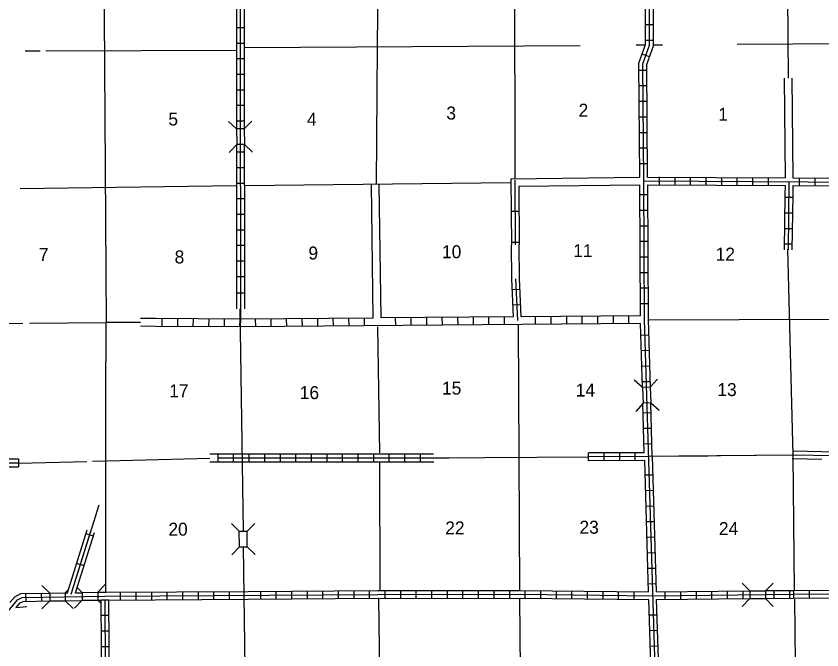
# Model space of a CAD drawing. Extents: x 1679424 to 2045023, y 15902075 to 16278097.
# Drawn here: x 1881089 to 1912155, y 16002846 to 16027288 of the extents above; entities that cross this region are included whole.
import ezdxf

# ---------------------------------------------------------------- set-up
doc = ezdxf.new("R2010")
doc.units = 0
for name, color, linetype in [('L10', 7, 'Continuous'), ('L13', 7, 'Continuous'), ('L14', 7, 'Continuous'), ('L18', 7, 'Continuous'), ('L4', 7, 'Continuous'), ('L8', 7, 'Continuous'), ('L9', 7, 'Continuous')]:
    doc.layers.add(name, color=color, linetype=linetype)

msp = doc.modelspace()

# ---------------------------------------------------------------- linework, layer by layer
at = {"layer": 'L10'}
for points in [[(1910702, 16024896), (1910734, 16021052)], [(1911002, 16024896), (1911034, 16021051)], [(1894859, 16015643), (1894791, 16020808)], [(1895159, 16015651), (1895091, 16020811)], [(1900167, 16021019), (1905134, 16021076)], [(1900469, 16020735), (1905142, 16020776)], [(1910734, 16020751), (1910729, 16020399)], [(1911034, 16020751), (1911029, 16020399)], [(1900201, 16017151), (1900186, 16018460)], [(1900501, 16017151), (1900486, 16018463)], [(1886467, 16015622), (1885889, 16015626)], [(1886466, 16015324), (1885889, 16015327)], [(1912147, 16010490), (1911017, 16010509)], [(1912155, 16010190), (1911009, 16010209)]]:
    msp.add_lwpolyline(points, dxfattribs=at)
at = {"layer": 'L13'}
for points in [[(1884459, 16031285), (1884560, 16015477)], [(1910800, 16031268), (1910852, 16024896)], [(1900301, 16029126), (1900317, 16021021)], [(1895030, 16028708), (1895008, 16026108)], [(1889893, 16026075), (1902834, 16026160)], [(1895011, 16026109), (1894975, 16020810)], [(1905001, 16026176), (1905317, 16026176)], [(1905667, 16026176), (1906009, 16026176)], [(1908892, 16026201), (1913179, 16026227)], [(1881443, 16025943), (1882018, 16025943)], [(1882235, 16025943), (1889593, 16025970)], [(1889901, 16020751), (1900168, 16020869)], [(1881246, 16020643), (1889584, 16020751)], [(1910834, 16018301), (1911038, 16010360)], [(1905492, 16015576), (1915909, 16015610)], [(1874235, 16015368), (1881351, 16015443)], [(1881610, 16015443), (1884560, 16015477)], [(1884543, 16015477), (1884543, 16014885), (1884543, 16013968)], [(1885889, 16015476), (1884560, 16015477)], [(1895026, 16015310), (1895101, 16010443)], [(1900451, 16015376), (1900492, 16005151)], [(1884543, 16010138), (1884543, 16013966)], [(1884594, 16010139), (1888553, 16010243)], [(1897187, 16010256), (1903151, 16010293)], [(1906636, 16010317), (1905610, 16010310)], [(1911032, 16010360), (1906635, 16010318)], [(1911032, 16010360), (1911092, 16005168)], [(1881176, 16010043), (1883818, 16010118)], [(1884035, 16010126), (1884594, 16010138)], [(1884543, 16005043), (1884543, 16010138)], [(1895101, 16010076), (1895109, 16005143)], [(1895114, 16001983), (1895076, 16004834)], [(1900492, 16004834), (1900540, 16000696)], [(1911101, 16004809), (1911150, 15999861)]]:
    msp.add_lwpolyline(points, dxfattribs=at)
at = {"layer": 'L18'}
for p, q in [((1889584, 16022935), (1889276, 16023226)), ((1889884, 16022943), (1890176, 16023243)), ((1889884, 16022943), (1889584, 16022935)), ((1889584, 16022935), (1889593, 16022335)), ((1889884, 16022943), (1889893, 16022343)), ((1889593, 16022335), (1889301, 16022026)), ((1889893, 16022343), (1889593, 16022335)), ((1889893, 16022343), (1890201, 16022043)), ((1905234, 16012960), (1904917, 16013243)), ((1905534, 16012976), (1905817, 16013285)), ((1905534, 16012976), (1905234, 16012960)), ((1905234, 16012960), (1905259, 16012360)), ((1905534, 16012976), (1905559, 16012376)), ((1905259, 16012360), (1904976, 16012043)), ((1905559, 16012376), (1905259, 16012360)), ((1905559, 16012376), (1905876, 16012085)), ((1889693, 16007426), (1889393, 16007718)), ((1889993, 16007426), (1890293, 16007726)), ((1889693, 16007426), (1889993, 16007426)), ((1889701, 16006826), (1889693, 16007426)), ((1890001, 16006826), (1889993, 16007426)), ((1889701, 16006826), (1889401, 16006518)), ((1889701, 16006826), (1890001, 16006826)), ((1890001, 16006826), (1890301, 16006526)), ((1882385, 16005034), (1882076, 16005334)), ((1884235, 16005068), (1884526, 16005368)), ((1909376, 16005126), (1909076, 16005426)), ((1909976, 16005126), (1910276, 16005426)), ((1882385, 16005034), (1882985, 16005043)), ((1882385, 16005034), (1882385, 16004734)), ((1882985, 16005043), (1883101, 16005159)), ((1882985, 16005043), (1882985, 16004743)), ((1883635, 16005059), (1883443, 16005251)), ((1883635, 16005059), (1884235, 16005068)), ((1883635, 16005059), (1883635, 16004759)), ((1884235, 16005068), (1884235, 16004768)), ((1909376, 16005126), (1909376, 16004826)), ((1909376, 16005126), (1909976, 16005126)), ((1909976, 16005126), (1909976, 16004826)), ((1882385, 16004734), (1882085, 16004434)), ((1882385, 16004734), (1882985, 16004743)), ((1882985, 16004743), (1883285, 16004443)), ((1883635, 16004759), (1883335, 16004459)), ((1883635, 16004759), (1884235, 16004768)), ((1884235, 16004768), (1884360, 16004651)), ((1909376, 16004826), (1909076, 16004526)), ((1909376, 16004826), (1909976, 16004826)), ((1909976, 16004826), (1910276, 16004526)), ((1881076, 16004484), (1881501, 16004526))]:
    msp.add_line(p, q, dxfattribs=at)
at = {"layer": 'L4'}
for points in [[(1889851, 16007434), (1889733, 16016003)], [(1890105, 15989068), (1889859, 16006818)]]:
    msp.add_lwpolyline(points, dxfattribs=at)
at = {"layer": 'L8'}
for p, q in [((1889593, 16026851), (1889893, 16026851)), ((1905659, 16026951), (1905359, 16026951)), ((1889593, 16026251), (1889893, 16026251)), ((1905659, 16026351), (1905359, 16026351)), ((1905509, 16025718), (1905226, 16025826)), ((1889593, 16025651), (1889893, 16025651)), ((1905401, 16025193), (1905101, 16025193)), ((1889593, 16025051), (1889893, 16025051)), ((1905409, 16024593), (1905109, 16024593)), ((1889593, 16024451), (1889893, 16024451)), ((1905417, 16023993), (1905117, 16023993)), ((1889593, 16023851), (1889893, 16023851)), ((1905417, 16023393), (1905117, 16023393)), ((1889601, 16023251), (1889901, 16023251)), ((1905426, 16022793), (1905126, 16022793)), ((1889601, 16022051), (1889901, 16022051)), ((1905434, 16022193), (1905134, 16022193)), ((1889601, 16021451), (1889901, 16021451)), ((1905434, 16021593), (1905134, 16021593)), ((1889601, 16020851), (1889901, 16020851)), ((1905892, 16020785), (1905892, 16021085)), ((1906492, 16020776), (1906492, 16021076)), ((1907092, 16020776), (1907092, 16021076)), ((1907692, 16020768), (1907692, 16021068)), ((1908292, 16020768), (1908292, 16021068)), ((1908892, 16020768), (1908892, 16021068)), ((1909492, 16020760), (1909492, 16021060)), ((1910092, 16020760), (1910092, 16021060)), ((1911292, 16020751), (1911292, 16021051)), ((1911892, 16020751), (1911892, 16021051)), ((1889601, 16020251), (1889901, 16020251)), ((1905442, 16020393), (1905142, 16020393)), ((1910728, 16020302), (1911028, 16020302)), ((1889601, 16019651), (1889901, 16019651)), ((1905451, 16019793), (1905151, 16019793)), ((1910717, 16019701), (1911017, 16019701)), ((1889601, 16019051), (1889901, 16019051)), ((1905451, 16019193), (1905151, 16019193)), ((1910709, 16019101), (1911009, 16019101)), ((1889601, 16018451), (1889901, 16018451)), ((1905451, 16018593), (1905151, 16018593)), ((1910701, 16018501), (1911000, 16018501)), ((1889609, 16017851), (1889909, 16017851)), ((1905459, 16017993), (1905159, 16017993)), ((1905459, 16017393), (1905159, 16017393)), ((1889609, 16017251), (1889909, 16017251)), ((1905459, 16016793), (1905159, 16016793)), ((1889594, 16016610), (1889894, 16016610)), ((1900517, 16016751), (1900217, 16016735)), ((1900551, 16016151), (1900251, 16016135)), ((1905467, 16016193), (1905167, 16016193)), ((1886718, 16015318), (1886726, 16015618)), ((1887318, 16015318), (1887326, 16015618)), ((1887918, 16015310), (1887926, 16015610)), ((1888518, 16015310), (1888526, 16015610)), ((1889118, 16015310), (1889126, 16015610)), ((1889718, 16015302), (1889726, 16015600)), ((1890326, 16015310), (1890318, 16015610)), ((1890926, 16015310), (1890918, 16015610)), ((1891526, 16015318), (1891518, 16015618)), ((1892126, 16015318), (1892118, 16015618)), ((1892726, 16015326), (1892718, 16015626)), ((1893326, 16015335), (1893318, 16015635)), ((1893926, 16015335), (1893918, 16015635)), ((1894526, 16015343), (1894518, 16015643)), ((1895726, 16015351), (1895718, 16015651)), ((1896326, 16015360), (1896318, 16015660)), ((1896926, 16015360), (1896918, 16015660)), ((1897526, 16015368), (1897518, 16015668)), ((1898126, 16015376), (1898118, 16015676)), ((1898726, 16015376), (1898718, 16015676)), ((1899318, 16015385), (1899318, 16015685)), ((1899918, 16015393), (1899918, 16015693)), ((1901117, 16015401), (1901117, 16015701)), ((1901717, 16015401), (1901717, 16015701)), ((1902317, 16015410), (1902317, 16015710)), ((1902917, 16015418), (1902917, 16015718)), ((1903517, 16015418), (1903517, 16015718)), ((1904117, 16015426), (1904117, 16015726)), ((1904717, 16015435), (1904717, 16015735)), ((1905184, 16014985), (1905484, 16015001)), ((1905201, 16014393), (1905501, 16014401)), ((1905226, 16013793), (1905526, 16013801)), ((1905242, 16013193), (1905542, 16013201)), ((1905276, 16011993), (1905576, 16012001)), ((1905292, 16011393), (1905592, 16011401)), ((1905309, 16010793), (1905609, 16010801)), ((1888876, 16010101), (1888876, 16010401)), ((1889476, 16010101), (1889476, 16010401)), ((1890076, 16010101), (1890076, 16010401)), ((1890676, 16010101), (1890676, 16010401)), ((1891276, 16010101), (1891276, 16010401)), ((1891876, 16010101), (1891876, 16010401)), ((1892476, 16010101), (1892476, 16010401)), ((1893076, 16010101), (1893076, 16010401)), ((1893676, 16010101), (1893676, 16010401)), ((1894276, 16010101), (1894276, 16010401)), ((1894876, 16010101), (1894876, 16010401)), ((1895476, 16010101), (1895476, 16010401)), ((1896076, 16010101), (1896076, 16010401)), ((1896676, 16010101), (1896676, 16010401)), ((1903159, 16010143), (1903159, 16010443)), ((1903759, 16010151), (1903759, 16010451)), ((1904359, 16010151), (1904359, 16010451)), ((1904959, 16010159), (1904959, 16010460)), ((1881176, 16010210), (1881176, 16009910)), ((1905351, 16009593), (1905651, 16009601)), ((1905367, 16008993), (1905667, 16009001)), ((1905384, 16008393), (1905684, 16008401)), ((1905401, 16007793), (1905701, 16007801)), ((1905426, 16007193), (1905726, 16007201)), ((1905442, 16006593), (1905742, 16006601)), ((1905459, 16005993), (1905759, 16006001)), ((1905476, 16005393), (1905776, 16005401)), ((1881476, 16004718), (1881468, 16005018)), ((1882076, 16004726), (1882068, 16005026)), ((1885118, 16004768), (1885118, 16005068)), ((1885718, 16004776), (1885718, 16005076)), ((1886318, 16004776), (1886318, 16005076)), ((1886918, 16004784), (1886918, 16005084)), ((1887518, 16004784), (1887518, 16005084)), ((1888118, 16004793), (1888118, 16005093)), ((1888718, 16004793), (1888718, 16005093)), ((1889318, 16004801), (1889318, 16005101)), ((1890518, 16004809), (1890518, 16005109)), ((1891118, 16004809), (1891118, 16005109)), ((1891718, 16004809), (1891718, 16005109)), ((1892318, 16004818), (1892318, 16005118)), ((1892918, 16004818), (1892918, 16005118)), ((1893518, 16004826), (1893518, 16005126)), ((1894118, 16004826), (1894118, 16005126)), ((1894718, 16004834), (1894718, 16005134)), ((1895318, 16004834), (1895318, 16005134)), ((1895918, 16004834), (1895918, 16005134)), ((1896518, 16004834), (1896518, 16005134)), ((1897118, 16004834), (1897118, 16005134)), ((1897718, 16004834), (1897718, 16005134)), ((1898318, 16004843), (1898318, 16005143)), ((1898918, 16004843), (1898918, 16005143)), ((1899518, 16004843), (1899518, 16005143)), ((1900118, 16004843), (1900118, 16005143)), ((1900717, 16004843), (1900717, 16005143)), ((1901317, 16004834), (1901317, 16005134)), ((1901917, 16004826), (1901917, 16005126)), ((1902517, 16004818), (1902517, 16005118)), ((1903117, 16004809), (1903117, 16005109)), ((1903717, 16004809), (1903717, 16005109)), ((1904317, 16004801), (1904317, 16005101)), ((1904917, 16004793), (1904917, 16005093)), ((1906117, 16004793), (1906117, 16005093)), ((1906717, 16004793), (1906717, 16005093)), ((1907317, 16004801), (1907317, 16005101)), ((1907917, 16004809), (1907917, 16005109)), ((1908517, 16004818), (1908517, 16005118)), ((1909117, 16004818), (1909117, 16005118)), ((1910317, 16004834), (1910317, 16005134)), ((1910917, 16004843), (1910917, 16005143)), ((1911076, 16004843), (1911076, 16005143)), ((1911675, 16004851), (1911675, 16005151)), ((1884668, 16004768), (1884368, 16004768)), ((1884668, 16004168), (1884368, 16004168)), ((1905509, 16004193), (1905809, 16004201)), ((1884676, 16003568), (1884376, 16003568)), ((1905534, 16003593), (1905834, 16003601)), ((1884676, 16002968), (1884376, 16002968)), ((1905551, 16002993), (1905851, 16003001))]:
    msp.add_line(p, q, dxfattribs=at)
for points in [[(1905317, 16015593), (1905292, 16020935), (1905251, 16025443), (1905509, 16026168), (1905501, 16031435), (1905392, 16036701), (1905292, 16042010)], [(1889759, 16015451), (1889743, 16026018), (1889743, 16041851)], [(1889593, 16025970), (1889593, 16031310)], [(1889893, 16026075), (1889893, 16031168)], [(1905134, 16021076), (1905101, 16025468), (1905359, 16026193), (1905351, 16031276)], [(1905434, 16021076), (1905401, 16025418), (1905659, 16026143), (1905651, 16031285)], [(1889593, 16022935), (1889593, 16025970)], [(1889893, 16022943), (1889893, 16026075)], [(1889601, 16016001), (1889593, 16022318)], [(1889893, 16020751), (1889893, 16022335)], [(1905292, 16020935), (1915850, 16020876), (1926483, 16020935)], [(1905434, 16021076), (1910734, 16021052)], [(1910884, 16020901), (1910851, 16018276)], [(1911034, 16021051), (1916000, 16021026)], [(1889901, 16016004), (1889901, 16020751)], [(1905167, 16015735), (1905142, 16020776)], [(1905467, 16015593), (1905442, 16020776)], [(1905442, 16020776), (1910734, 16020751)], [(1911034, 16020751), (1915850, 16020726), (1926358, 16020785)], [(1910729, 16020399), (1910701, 16018276)], [(1911029, 16020399), (1911000, 16018276)], [(1900267, 16015693), (1900201, 16017151)], [(1900426, 16015543), (1900351, 16017160)], [(1900567, 16015693), (1900501, 16017168)], [(1889739, 16015600), (1886467, 16015622)], [(1894859, 16015643), (1889739, 16015600)], [(1900267, 16015693), (1895159, 16015651)], [(1905167, 16015735), (1900567, 16015693)], [(1905842, 15988801), (1905801, 15999651), (1905317, 16015593)], [(1905542, 16012968), (1905467, 16015601)], [(1889909, 16015301), (1886466, 16015324)], [(1905167, 16015435), (1889909, 16015301)], [(1905234, 16012960), (1905167, 16015435)], [(1905309, 16010451), (1905251, 16012360)], [(1905613, 16010310), (1905559, 16012368)], [(1888553, 16010401), (1889968, 16010401)], [(1888876, 16010251), (1897784, 16010251)], [(1889968, 16010401), (1897185, 16010401)], [(1905309, 16010451), (1903159, 16010443)], [(1905484, 16010310), (1903159, 16010293)], [(1905776, 16005084), (1905621, 16010310)], [(1905931, 16010312), (1907768, 16010326)], [(1915975, 16010276), (1911009, 16010359)], [(1915934, 16010426), (1912147, 16010490)], [(1879451, 16004309), (1879376, 16010210), (1881176, 16010210)], [(1879601, 16004009), (1879526, 16010060), (1881176, 16010060)], [(1888553, 16010101), (1889968, 16010101)], [(1889968, 16010101), (1897189, 16010101)], [(1905326, 16010151), (1903159, 16010143)], [(1905476, 16005084), (1905326, 16010151)], [(1879751, 16004068), (1879676, 16009910), (1881176, 16009910)], [(1883260, 16005159), (1883960, 16007384)], [(1880851, 16004668), (1881043, 16004893), (1881276, 16005018), (1882385, 16005034)], [(1882985, 16005043), (1883068, 16005043)], [(1883376, 16005051), (1883626, 16005051)], [(1884235, 16005068), (1884518, 16005068)], [(1884518, 16005068), (1890034, 16005101)], [(1884518, 16004918), (1895034, 16004984), (1900526, 16004993), (1905651, 16004934), (1911076, 16004993)], [(1890034, 16005101), (1895034, 16005134), (1900526, 16005143), (1905476, 16005084)], [(1905776, 16005084), (1909359, 16005126)], [(1909992, 16005134), (1911076, 16005143)], [(1911076, 16005143), (1915259, 16005176)], [(1911076, 16004993), (1926683, 16005109)], [(1874393, 16004826), (1878585, 16004734), (1878910, 16004684), (1879093, 16004509), (1879418, 16004093), (1879726, 16003918), (1880485, 16003984), (1881143, 16004776), (1881318, 16004868), (1884518, 16004918)], [(1881093, 16004484), (1881243, 16004659), (1881360, 16004718), (1882376, 16004734)], [(1882985, 16004743), (1883626, 16004751)], [(1884243, 16004759), (1884368, 16004759)], [(1890101, 15999476), (1884401, 15999476), (1884368, 16004759)], [(1895009, 15999634), (1884551, 15999626), (1884518, 16004768)], [(1884668, 16004768), (1890034, 16004801)], [(1890101, 15999776), (1884701, 15999776), (1884668, 16004768)], [(1890034, 16004801), (1895076, 16004835)], [(1895076, 16004834), (1900526, 16004843), (1905484, 16004784)], [(1905642, 15999809), (1905484, 16004784)], [(1905784, 16004784), (1909367, 16004826)], [(1905942, 15999818), (1905784, 16004784)], [(1909984, 16004834), (1911076, 16004843)], [(1911076, 16004843), (1915275, 16004876)]]:
    msp.add_lwpolyline(points, dxfattribs=at)
at = {"layer": 'L9'}
for p, q in [((1900177, 16019761), (1900475, 16019763)), ((1900186, 16018568), (1900484, 16018570)), ((1884070, 16007229), (1883785, 16007319)), ((1883712, 16006091), (1883427, 16006181))]:
    msp.add_line(p, q, dxfattribs=at)
for points in [[(1900167, 16021019), (1900186, 16018460)], [(1900318, 16020955), (1900336, 16018462)], [(1900469, 16020735), (1900486, 16018463)], [(1911009, 16010359), (1905484, 16010310)], [(1883211, 16004998), (1884293, 16008437)], [(1883068, 16005043), (1883833, 16007473)], [(1883376, 16005051), (1884111, 16007375)]]:
    msp.add_lwpolyline(points, dxfattribs=at)

# ---------------------------------------------------------------- texts
at = {"layer": 'L14'}
for s, p in [('2', (1902776, 16023410)), ('3', (1897676, 16023301)), ('1', (1908159, 16023251)), ('5', (1886960, 16023068)), ('4', (1892301, 16023060)), ('7', (1881968, 16017843)), ('9', (1892359, 16017901)), ('10', (1897509, 16017951)), ('11', (1902567, 16017993)), ('12', (1908059, 16017860)), ('8', (1887201, 16017751)), ('17', (1886993, 16012585)), ('15', (1897509, 16012693)), ('14', (1902667, 16012618)), ('13', (1908126, 16012635)), ('16', (1892026, 16012518)), ('20', (1886960, 16007251)), ('22', (1897634, 16007301)), ('23', (1902809, 16007326)), ('24', (1908184, 16007276))]:
    msp.add_text(s, height=500, rotation=360, dxfattribs=at).set_placement(p)

doc.saveas('drawing.dxf')
